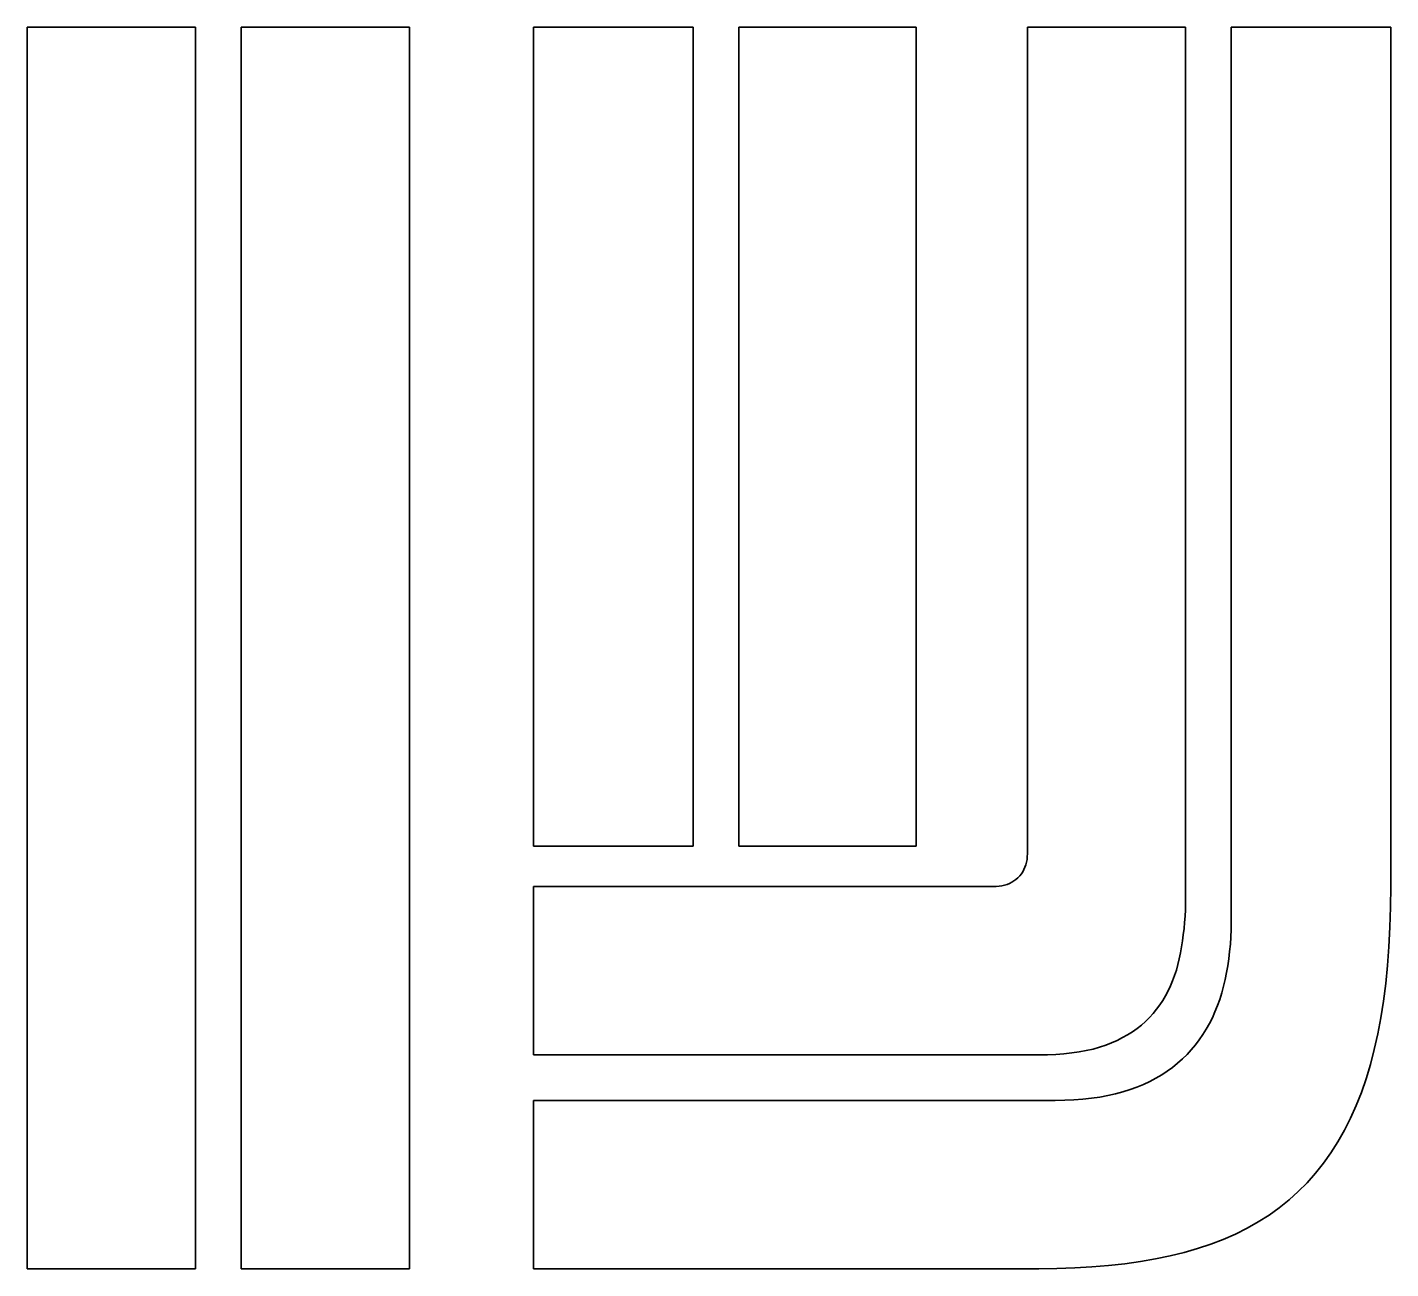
# Model space of a CAD drawing. Extents: x -138 to 979, y -42 to 1231.
# Drawn here: x 369 to 474.7, y 149.6 to 245.9 of the extents above; entities that cross this region are included whole.
import ezdxf

# ---------------------------------------------------------------- set-up
doc = ezdxf.new("R2010")
doc.units = 0

msp = doc.modelspace()

# ---------------------------------------------------------------- linework, layer by layer
at = {"color": 7, "lineweight": 35}
for p, q in [((369.03, 245.87), (369.03, 149.64)), ((382.07, 149.64), (382.07, 245.87)), ((385.6, 245.87), (385.6, 149.64)), ((398.65, 149.64), (398.65, 245.87)), ((408.26, 182.4), (408.26, 245.87)), ((420.62, 245.87), (420.62, 182.4)), ((424.15, 182.4), (424.15, 245.87)), ((437.89, 245.87), (437.89, 182.4)), ((446.52, 181.81), (446.52, 245.87)), ((458.78, 245.87), (458.78, 178.48)), ((462.31, 176.52), (462.31, 245.87)), ((474.67, 245.87), (474.67, 179.26)), ((408.26, 179.26), (443.87, 179.26)), ((447.4, 166.22), (408.26, 166.22)), ((408.26, 162.69), (448.68, 162.69)), ((447.4, 149.64), (408.26, 149.64))]:
    msp.add_line(p, q, dxfattribs=at)
at = {"color": 7, "lineweight": 35, "ltscale": 0.326155}
for p, q in [((382.07, 245.87), (369.03, 245.87)), ((398.65, 245.87), (385.6, 245.87)), ((408.26, 166.22), (408.26, 179.26)), ((369.03, 149.64), (382.07, 149.64)), ((385.6, 149.64), (398.65, 149.64))]:
    msp.add_line(p, q, dxfattribs=at)
at = {"color": 7, "lineweight": 35, "ltscale": 0.308989}
for p, q in [((408.26, 245.87), (420.62, 245.87)), ((462.31, 245.87), (474.67, 245.87)), ((420.62, 182.4), (408.26, 182.4))]:
    msp.add_line(p, q, dxfattribs=at)
at = {"color": 7, "lineweight": 35, "ltscale": 0.343321}
for p, q in [((424.15, 245.87), (437.89, 245.87)), ((437.89, 182.4), (424.15, 182.4))]:
    msp.add_line(p, q, dxfattribs=at)
at = {"color": 7, "lineweight": 35, "ltscale": 0.306535}
msp.add_line((446.52, 245.87), (458.78, 245.87), dxfattribs=at)
at = {"color": 7, "lineweight": 35, "ltscale": 0.005766}
msp.add_line((446.51, 181.58), (446.52, 181.81), dxfattribs=at)
at = {"color": 7, "lineweight": 35, "ltscale": 0.004967}
msp.add_line((446.25, 180.58), (446.33, 180.76), dxfattribs=at)
at = {"color": 7, "lineweight": 35, "ltscale": 0.005061}
msp.add_line((446.33, 180.76), (446.4, 180.95), dxfattribs=at)
at = {"color": 7, "lineweight": 35, "ltscale": 0.005189}
msp.add_line((446.4, 180.95), (446.45, 181.15), dxfattribs=at)
at = {"color": 7, "lineweight": 35, "ltscale": 0.005353}
msp.add_line((446.45, 181.15), (446.49, 181.36), dxfattribs=at)
at = {"color": 7, "lineweight": 35, "ltscale": 0.005545}
msp.add_line((446.49, 181.36), (446.51, 181.58), dxfattribs=at)
at = {"color": 7, "lineweight": 35, "ltscale": 0.004979}
msp.add_line((445.12, 179.51), (445.3, 179.6), dxfattribs=at)
at = {"color": 7, "lineweight": 35, "ltscale": 0.004953}
msp.add_line((445.3, 179.6), (445.47, 179.7), dxfattribs=at)
at = {"color": 7, "lineweight": 35, "ltscale": 0.00496}
msp.add_line((445.47, 179.7), (445.63, 179.82), dxfattribs=at)
at = {"color": 7, "lineweight": 35, "ltscale": 0.004999}
msp.add_line((445.63, 179.82), (445.78, 179.95), dxfattribs=at)
at = {"color": 7, "lineweight": 35, "ltscale": 0.004985}
msp.add_line((445.78, 179.95), (445.92, 180.09), dxfattribs=at)
at = {"color": 7, "lineweight": 35, "ltscale": 0.004922}
msp.add_line((445.92, 180.09), (446.05, 180.24), dxfattribs=at)
at = {"color": 7, "lineweight": 35, "ltscale": 0.004898}
msp.add_line((446.05, 180.24), (446.16, 180.41), dxfattribs=at)
at = {"color": 7, "lineweight": 35, "ltscale": 0.004913}
msp.add_line((446.16, 180.41), (446.25, 180.58), dxfattribs=at)
at = {"color": 7, "lineweight": 35, "ltscale": 0.005778}
msp.add_line((443.87, 179.26), (444.1, 179.27), dxfattribs=at)
at = {"color": 7, "lineweight": 35, "ltscale": 0.005578}
msp.add_line((444.1, 179.27), (444.32, 179.29), dxfattribs=at)
at = {"color": 7, "lineweight": 35, "ltscale": 0.005402}
msp.add_line((444.32, 179.29), (444.54, 179.32), dxfattribs=at)
at = {"color": 7, "lineweight": 35, "ltscale": 0.005252}
msp.add_line((444.54, 179.32), (444.74, 179.37), dxfattribs=at)
at = {"color": 7, "lineweight": 35, "ltscale": 0.00513}
msp.add_line((444.74, 179.37), (444.94, 179.43), dxfattribs=at)
at = {"color": 7, "lineweight": 35, "ltscale": 0.005038}
msp.add_line((444.94, 179.43), (445.12, 179.51), dxfattribs=at)
at = {"color": 7, "lineweight": 35, "ltscale": 0.040085}
msp.add_line((474.67, 179.26), (474.66, 177.66), dxfattribs=at)
at = {"color": 7, "lineweight": 35, "ltscale": 0.012539}
msp.add_line((458.78, 177.97), (458.76, 177.47), dxfattribs=at)
at = {"color": 7, "lineweight": 35, "ltscale": 0.012678}
msp.add_line((458.78, 178.48), (458.78, 177.97), dxfattribs=at)
at = {"color": 7, "lineweight": 35, "ltscale": 0.038848}
msp.add_line((474.66, 177.66), (474.61, 176.11), dxfattribs=at)
at = {"color": 7, "lineweight": 35, "ltscale": 0.012141}
msp.add_line((458.7, 176.48), (458.66, 176), dxfattribs=at)
at = {"color": 7, "lineweight": 35, "ltscale": 0.012265}
msp.add_line((458.74, 176.97), (458.7, 176.48), dxfattribs=at)
at = {"color": 7, "lineweight": 35, "ltscale": 0.012399}
msp.add_line((458.76, 177.47), (458.74, 176.97), dxfattribs=at)
at = {"color": 7, "lineweight": 35, "ltscale": 0.014616}
msp.add_line((462.3, 175.93), (462.31, 176.52), dxfattribs=at)
at = {"color": 7, "lineweight": 35, "ltscale": 0.011905}
msp.add_line((458.6, 175.52), (458.54, 175.05), dxfattribs=at)
at = {"color": 7, "lineweight": 35, "ltscale": 0.012017}
msp.add_line((458.66, 176), (458.6, 175.52), dxfattribs=at)
at = {"color": 7, "lineweight": 35, "ltscale": 0.014433}
msp.add_line((462.28, 175.35), (462.3, 175.93), dxfattribs=at)
at = {"color": 7, "lineweight": 35, "ltscale": 0.037634}
msp.add_line((474.61, 176.11), (474.53, 174.6), dxfattribs=at)
at = {"color": 7, "lineweight": 35, "ltscale": 0.011689}
msp.add_line((458.47, 174.59), (458.38, 174.13), dxfattribs=at)
at = {"color": 7, "lineweight": 35, "ltscale": 0.01179}
msp.add_line((458.54, 175.05), (458.47, 174.59), dxfattribs=at)
at = {"color": 7, "lineweight": 35, "ltscale": 0.014088}
msp.add_line((462.19, 174.22), (462.25, 174.79), dxfattribs=at)
at = {"color": 7, "lineweight": 35, "ltscale": 0.014251}
msp.add_line((462.25, 174.79), (462.28, 175.35), dxfattribs=at)
at = {"color": 7, "lineweight": 35, "ltscale": 0.036435}
msp.add_line((474.53, 174.6), (474.42, 173.15), dxfattribs=at)
at = {"color": 7, "lineweight": 35, "ltscale": 0.011443}
msp.add_line((458.29, 173.67), (458.18, 173.23), dxfattribs=at)
at = {"color": 7, "lineweight": 35, "ltscale": 0.011592}
msp.add_line((458.38, 174.13), (458.29, 173.67), dxfattribs=at)
at = {"color": 7, "lineweight": 35, "ltscale": 0.013785}
msp.add_line((462.05, 173.13), (462.13, 173.67), dxfattribs=at)
at = {"color": 7, "lineweight": 35, "ltscale": 0.013929}
msp.add_line((462.13, 173.67), (462.19, 174.22), dxfattribs=at)
at = {"color": 7, "lineweight": 35, "ltscale": 0.010941}
msp.add_line((457.92, 172.37), (457.77, 171.96), dxfattribs=at)
at = {"color": 7, "lineweight": 35, "ltscale": 0.011089}
msp.add_line((458.06, 172.79), (457.92, 172.37), dxfattribs=at)
at = {"color": 7, "lineweight": 35, "ltscale": 0.011258}
msp.add_line((458.18, 173.23), (458.06, 172.79), dxfattribs=at)
at = {"color": 7, "lineweight": 35, "ltscale": 0.013526}
for p, q in [((461.84, 172.06), (461.95, 172.59)), ((451.61, 166.67), (451.08, 166.55))]:
    msp.add_line(p, q, dxfattribs=at)
at = {"color": 7, "lineweight": 35, "ltscale": 0.013648}
msp.add_line((461.95, 172.59), (462.05, 173.13), dxfattribs=at)
at = {"color": 7, "lineweight": 35, "ltscale": 0.035257}
msp.add_line((474.42, 173.15), (474.28, 171.75), dxfattribs=at)
at = {"color": 7, "lineweight": 35, "ltscale": 0.01062}
msp.add_line((457.42, 171.18), (457.22, 170.8), dxfattribs=at)
at = {"color": 7, "lineweight": 35, "ltscale": 0.010706}
msp.add_line((457.6, 171.56), (457.42, 171.18), dxfattribs=at)
at = {"color": 7, "lineweight": 35, "ltscale": 0.010811}
msp.add_line((457.77, 171.96), (457.6, 171.56), dxfattribs=at)
at = {"color": 7, "lineweight": 35, "ltscale": 0.013318}
msp.add_line((461.58, 171.02), (461.72, 171.54), dxfattribs=at)
at = {"color": 7, "lineweight": 35, "ltscale": 0.013416}
msp.add_line((461.72, 171.54), (461.84, 172.06), dxfattribs=at)
at = {"color": 7, "lineweight": 35, "ltscale": 0.034103}
msp.add_line((474.28, 171.75), (474.11, 170.39), dxfattribs=at)
at = {"color": 7, "lineweight": 35, "ltscale": 0.010516}
msp.add_line((457, 170.44), (456.77, 170.09), dxfattribs=at)
at = {"color": 7, "lineweight": 35, "ltscale": 0.010556}
msp.add_line((457.22, 170.8), (457, 170.44), dxfattribs=at)
at = {"color": 7, "lineweight": 35, "ltscale": 0.012985}
msp.add_line((461.25, 170.03), (461.42, 170.52), dxfattribs=at)
at = {"color": 7, "lineweight": 35, "ltscale": 0.013169}
msp.add_line((461.42, 170.52), (461.58, 171.02), dxfattribs=at)
at = {"color": 7, "lineweight": 35, "ltscale": 0.032974}
msp.add_line((474.11, 170.39), (473.9, 169.09), dxfattribs=at)
at = {"color": 7, "lineweight": 35, "ltscale": 0.010575}
msp.add_line((455.98, 169.11), (455.67, 168.81), dxfattribs=at)
at = {"color": 7, "lineweight": 35, "ltscale": 0.010522}
msp.add_line((456.26, 169.42), (455.98, 169.11), dxfattribs=at)
at = {"color": 7, "lineweight": 35, "ltscale": 0.010494}
msp.add_line((456.52, 169.75), (456.26, 169.42), dxfattribs=at)
at = {"color": 7, "lineweight": 35, "ltscale": 0.010498}
msp.add_line((456.77, 170.09), (456.52, 169.75), dxfattribs=at)
at = {"color": 7, "lineweight": 35, "ltscale": 0.01256}
msp.add_line((460.62, 168.64), (460.85, 169.09), dxfattribs=at)
at = {"color": 7, "lineweight": 35, "ltscale": 0.012677}
msp.add_line((460.85, 169.09), (461.05, 169.55), dxfattribs=at)
at = {"color": 7, "lineweight": 35, "ltscale": 0.012818}
msp.add_line((461.05, 169.55), (461.25, 170.03), dxfattribs=at)
at = {"color": 7, "lineweight": 35, "ltscale": 0.031878}
msp.add_line((473.9, 169.09), (473.67, 167.84), dxfattribs=at)
at = {"color": 7, "lineweight": 35, "ltscale": 0.011127}
msp.add_line((454.66, 168.01), (454.28, 167.77), dxfattribs=at)
at = {"color": 7, "lineweight": 35, "ltscale": 0.010944}
msp.add_line((455.02, 168.26), (454.66, 168.01), dxfattribs=at)
at = {"color": 7, "lineweight": 35, "ltscale": 0.010791}
msp.add_line((455.35, 168.53), (455.02, 168.26), dxfattribs=at)
at = {"color": 7, "lineweight": 35, "ltscale": 0.010671}
msp.add_line((455.67, 168.81), (455.35, 168.53), dxfattribs=at)
at = {"color": 7, "lineweight": 35, "ltscale": 0.012391}
msp.add_line((460.11, 167.79), (460.38, 168.21), dxfattribs=at)
at = {"color": 7, "lineweight": 35, "ltscale": 0.012463}
for p, q in [((460.38, 168.21), (460.62, 168.64)), ((458.16, 165.57), (458.53, 165.9))]:
    msp.add_line(p, q, dxfattribs=at)
at = {"color": 7, "lineweight": 35, "ltscale": 0.012594}
msp.add_line((452.59, 166.97), (452.11, 166.81), dxfattribs=at)
at = {"color": 7, "lineweight": 35, "ltscale": 0.012175}
msp.add_line((453.04, 167.15), (452.59, 166.97), dxfattribs=at)
at = {"color": 7, "lineweight": 35, "ltscale": 0.011838}
msp.add_line((453.47, 167.34), (453.04, 167.15), dxfattribs=at)
at = {"color": 7, "lineweight": 35, "ltscale": 0.011578}
msp.add_line((453.89, 167.55), (453.47, 167.34), dxfattribs=at)
at = {"color": 7, "lineweight": 35, "ltscale": 0.011337}
msp.add_line((454.28, 167.77), (453.89, 167.55), dxfattribs=at)
at = {"color": 7, "lineweight": 35, "ltscale": 0.012331}
msp.add_line((459.22, 166.61), (459.54, 166.99), dxfattribs=at)
at = {"color": 7, "lineweight": 35, "ltscale": 0.012327}
msp.add_line((459.54, 166.99), (459.83, 167.38), dxfattribs=at)
at = {"color": 7, "lineweight": 35, "ltscale": 0.012343}
msp.add_line((459.83, 167.38), (460.11, 167.79), dxfattribs=at)
at = {"color": 7, "lineweight": 35, "ltscale": 0.030808}
msp.add_line((473.67, 167.84), (473.4, 166.63), dxfattribs=at)
at = {"color": 7, "lineweight": 35, "ltscale": 0.016861}
msp.add_line((448.08, 166.23), (447.4, 166.22), dxfattribs=at)
at = {"color": 7, "lineweight": 35, "ltscale": 0.016261}
msp.add_line((448.73, 166.25), (448.08, 166.23), dxfattribs=at)
at = {"color": 7, "lineweight": 35, "ltscale": 0.015678}
msp.add_line((449.35, 166.3), (448.73, 166.25), dxfattribs=at)
at = {"color": 7, "lineweight": 35, "ltscale": 0.015108}
msp.add_line((449.95, 166.37), (449.35, 166.3), dxfattribs=at)
at = {"color": 7, "lineweight": 35, "ltscale": 0.014559}
msp.add_line((450.53, 166.45), (449.95, 166.37), dxfattribs=at)
at = {"color": 7, "lineweight": 35, "ltscale": 0.01403}
msp.add_line((451.08, 166.55), (450.53, 166.45), dxfattribs=at)
at = {"color": 7, "lineweight": 35, "ltscale": 0.013044}
msp.add_line((452.11, 166.81), (451.61, 166.67), dxfattribs=at)
at = {"color": 7, "lineweight": 35, "ltscale": 0.012388}
msp.add_line((458.53, 165.9), (458.89, 166.24), dxfattribs=at)
at = {"color": 7, "lineweight": 35, "ltscale": 0.012349}
msp.add_line((458.89, 166.24), (459.22, 166.61), dxfattribs=at)
at = {"color": 7, "lineweight": 35, "ltscale": 0.029775}
msp.add_line((473.4, 166.63), (473.1, 165.48), dxfattribs=at)
at = {"color": 7, "lineweight": 35, "ltscale": 0.012875}
msp.add_line((456.93, 164.67), (457.36, 164.95), dxfattribs=at)
at = {"color": 7, "lineweight": 35, "ltscale": 0.012708}
msp.add_line((457.36, 164.95), (457.77, 165.25), dxfattribs=at)
at = {"color": 7, "lineweight": 35, "ltscale": 0.012571}
msp.add_line((457.77, 165.25), (458.16, 165.57), dxfattribs=at)
at = {"color": 7, "lineweight": 35, "ltscale": 0.028888}
msp.add_line((473.1, 165.48), (472.77, 164.37), dxfattribs=at)
at = {"color": 7, "lineweight": 35, "ltscale": 0.013832}
msp.add_line((455, 163.72), (455.51, 163.93), dxfattribs=at)
at = {"color": 7, "lineweight": 35, "ltscale": 0.013553}
msp.add_line((455.51, 163.93), (456, 164.16), dxfattribs=at)
at = {"color": 7, "lineweight": 35, "ltscale": 0.013299}
msp.add_line((456, 164.16), (456.47, 164.41), dxfattribs=at)
at = {"color": 7, "lineweight": 35, "ltscale": 0.013076}
msp.add_line((456.47, 164.41), (456.93, 164.67), dxfattribs=at)
at = {"color": 7, "lineweight": 35, "ltscale": 0.028156}
msp.add_line((472.77, 164.37), (472.4, 163.31), dxfattribs=at)
at = {"color": 7, "lineweight": 35, "ltscale": 0.018357}
msp.add_line((448.68, 162.69), (449.41, 162.7), dxfattribs=at)
at = {"color": 7, "lineweight": 35, "ltscale": 0.01781}
msp.add_line((449.41, 162.7), (450.12, 162.73), dxfattribs=at)
at = {"color": 7, "lineweight": 35, "ltscale": 0.017275}
msp.add_line((450.12, 162.73), (450.81, 162.78), dxfattribs=at)
at = {"color": 7, "lineweight": 35, "ltscale": 0.01676}
msp.add_line((450.81, 162.78), (451.48, 162.85), dxfattribs=at)
at = {"color": 7, "lineweight": 35, "ltscale": 0.016265}
msp.add_line((451.48, 162.85), (452.12, 162.94), dxfattribs=at)
at = {"color": 7, "lineweight": 35, "ltscale": 0.015791}
msp.add_line((452.12, 162.94), (452.74, 163.06), dxfattribs=at)
at = {"color": 7, "lineweight": 35, "ltscale": 0.015342}
msp.add_line((452.74, 163.06), (453.34, 163.19), dxfattribs=at)
at = {"color": 7, "lineweight": 35, "ltscale": 0.014915}
msp.add_line((453.34, 163.19), (453.92, 163.34), dxfattribs=at)
at = {"color": 7, "lineweight": 35, "ltscale": 0.01452}
msp.add_line((453.92, 163.34), (454.47, 163.52), dxfattribs=at)
at = {"color": 7, "lineweight": 35, "ltscale": 0.014152}
msp.add_line((454.47, 163.52), (455, 163.72), dxfattribs=at)
at = {"color": 7, "lineweight": 35, "ltscale": 0.02747}
msp.add_line((472.4, 163.31), (472, 162.29), dxfattribs=at)
at = {"color": 7, "lineweight": 35, "ltscale": 0.326157}
msp.add_line((408.26, 149.64), (408.26, 162.69), dxfattribs=at)
at = {"color": 7, "lineweight": 35, "ltscale": 0.026842}
msp.add_line((472, 162.29), (471.56, 161.31), dxfattribs=at)
at = {"color": 7, "lineweight": 35, "ltscale": 0.026265}
msp.add_line((471.56, 161.31), (471.09, 160.37), dxfattribs=at)
at = {"color": 7, "lineweight": 35, "ltscale": 0.025752}
msp.add_line((471.09, 160.37), (470.58, 159.47), dxfattribs=at)
at = {"color": 7, "lineweight": 35, "ltscale": 0.024924}
msp.add_line((470.04, 158.62), (469.46, 157.81), dxfattribs=at)
at = {"color": 7, "lineweight": 35, "ltscale": 0.025303}
msp.add_line((470.58, 159.47), (470.04, 158.62), dxfattribs=at)
at = {"color": 7, "lineweight": 35, "ltscale": 0.024612}
msp.add_line((469.46, 157.81), (468.85, 157.04), dxfattribs=at)
at = {"color": 7, "lineweight": 35, "ltscale": 0.024376}
msp.add_line((468.85, 157.04), (468.2, 156.31), dxfattribs=at)
at = {"color": 7, "lineweight": 35, "ltscale": 0.024234}
msp.add_line((467.51, 155.62), (466.79, 154.98), dxfattribs=at)
at = {"color": 7, "lineweight": 35, "ltscale": 0.024251}
msp.add_line((468.2, 156.31), (467.51, 155.62), dxfattribs=at)
at = {"color": 7, "lineweight": 35, "ltscale": 0.02442}
msp.add_line((466.03, 154.37), (465.24, 153.8), dxfattribs=at)
at = {"color": 7, "lineweight": 35, "ltscale": 0.02429}
msp.add_line((466.79, 154.98), (466.03, 154.37), dxfattribs=at)
at = {"color": 7, "lineweight": 35, "ltscale": 0.024895}
msp.add_line((464.41, 153.27), (463.54, 152.78), dxfattribs=at)
at = {"color": 7, "lineweight": 35, "ltscale": 0.024625}
msp.add_line((465.24, 153.8), (464.41, 153.27), dxfattribs=at)
at = {"color": 7, "lineweight": 35, "ltscale": 0.025641}
msp.add_line((462.64, 152.33), (461.7, 151.91), dxfattribs=at)
at = {"color": 7, "lineweight": 35, "ltscale": 0.025234}
msp.add_line((463.54, 152.78), (462.64, 152.33), dxfattribs=at)
at = {"color": 7, "lineweight": 35, "ltscale": 0.027289}
msp.add_line((459.71, 151.21), (458.66, 150.91), dxfattribs=at)
at = {"color": 7, "lineweight": 35, "ltscale": 0.026635}
msp.add_line((460.72, 151.54), (459.71, 151.21), dxfattribs=at)
at = {"color": 7, "lineweight": 35, "ltscale": 0.026107}
msp.add_line((461.7, 151.91), (460.72, 151.54), dxfattribs=at)
at = {"color": 7, "lineweight": 35, "ltscale": 0.031478}
msp.add_line((454.06, 150.03), (452.81, 149.89), dxfattribs=at)
at = {"color": 7, "lineweight": 35, "ltscale": 0.03058}
msp.add_line((455.27, 150.2), (454.06, 150.03), dxfattribs=at)
at = {"color": 7, "lineweight": 35, "ltscale": 0.029709}
msp.add_line((456.44, 150.41), (455.27, 150.2), dxfattribs=at)
at = {"color": 7, "lineweight": 35, "ltscale": 0.02887}
msp.add_line((457.57, 150.64), (456.44, 150.41), dxfattribs=at)
at = {"color": 7, "lineweight": 35, "ltscale": 0.028061}
msp.add_line((458.66, 150.91), (457.57, 150.64), dxfattribs=at)
at = {"color": 7, "lineweight": 35, "ltscale": 0.035302}
msp.add_line((448.81, 149.65), (447.4, 149.64), dxfattribs=at)
at = {"color": 7, "lineweight": 35, "ltscale": 0.034316}
msp.add_line((450.19, 149.7), (448.81, 149.65), dxfattribs=at)
at = {"color": 7, "lineweight": 35, "ltscale": 0.033348}
msp.add_line((451.52, 149.78), (450.19, 149.7), dxfattribs=at)
at = {"color": 7, "lineweight": 35, "ltscale": 0.032401}
msp.add_line((452.81, 149.89), (451.52, 149.78), dxfattribs=at)

doc.saveas('drawing.dxf')
